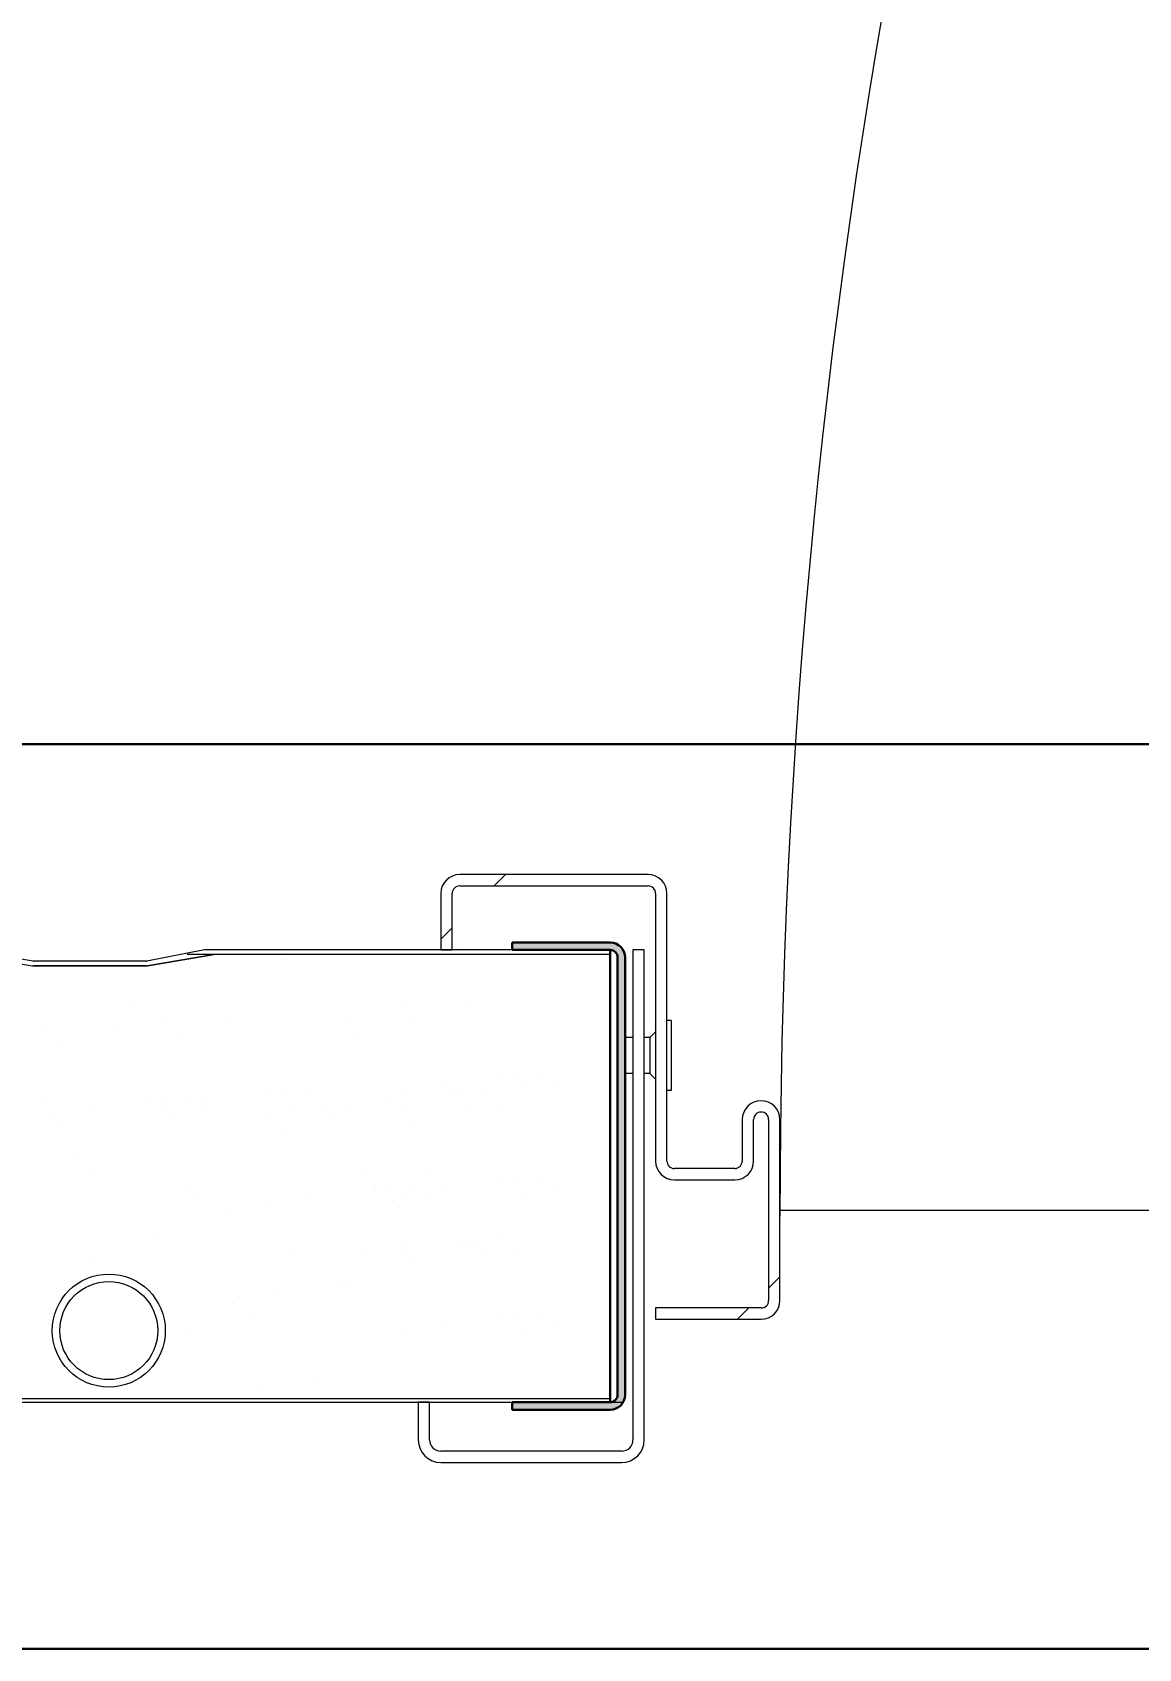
# Model space of a CAD drawing. Header units: millimetres. Extents: x 17886 to 18265, y -8727 to -7321.
# Drawn here: x 17994.095 to 17995.563, y -7631.808 to -7629.663 of the extents above; entities that cross this region are included whole.
import ezdxf

# ---------------------------------------------------------------- set-up
doc = ezdxf.new("R2010")
doc.units = ezdxf.units.MM
doc.linetypes.add('ACAD_ISO07W100', pattern=[3, 0, -3])
for name, color, linetype, lineweight in [('CRTANJE', 4, 'Continuous', 30), ('SRAFURE', 3, 'Continuous', 18), ('TANKE', 7, 'Continuous', 15), ('Visible Edges(ISO)', 7, 'Continuous', 20)]:
    doc.layers.add(name, color=color, linetype=linetype, lineweight=lineweight)
doc.layers.add('Hatch', color=7, linetype='Continuous', lineweight=9, true_color=0x1e1e47)
doc.styles.add('TEHNO', font='tehno_98.shx', dxfattribs={"width": 0.6})
doc.dimstyles.new('ISO-25-Dušan', dxfattribs={"dimscale": 50, "dimtxt": 3.5, "dimasz": 3, "dimexe": 1.25, "dimexo": 1.25, "dimgap": 0.7, "dimtad": 1, "dimdec": 0, "dimtxsty": 'TEHNO', "dimcen": 2.5, "dimclrd": 191, "dimclre": 191, "dimclrt": 254, "dimadec": 0, "dimazin": 0, "dimtfac": 1, "dimtdec": 0, "dimtmove": 0, "dimatfit": 3, "dimfxl": 1, "dimarcsym": 0})

# ---------------------------------------------------------------- blocks, each defined once
blk = doc.blocks.new('ENERGOINVEST KROV')
at = {"layer": 'Visible Edges(ISO)', "color": 7, "linetype": 'ACAD_ISO07W100'}
blk.add_line((262984.7631551039, 136547.9555687453), (260563.7631551029, 136547.9555687453), dxfattribs=at)
blk = doc.blocks.new('*D222')
at = {"layer": 'Defpoints', "color": 0, "transparency": 16777216}
for p in [(18016.88668431942, -7626.276160093398), (17992.53668431942, -7630.677676308499), (18016.88668431942, -7630.677675567081)]:
    blk.add_point(p, dxfattribs=at)
at = {"layer": 'TANKE', "color": 4, "lineweight": -2, "transparency": 16777216}
for p, q in [((17992.53668431942, -7630.577676308499), (17992.53668431942, -7625.476160093398)), ((18016.88668431942, -7630.57767556708), (18016.88668431942, -7625.476160093398)), ((17993.78668431942, -7626.276160093398), (18015.63668431942, -7626.276160093398))]:
    blk.add_line(p, q, dxfattribs=at)
at = {"layer": 'TANKE', "color": 4, "transparency": 16777216}
for points in [[(17993.78668431942, -7626.067826760065), (17993.78668431942, -7626.484493426731), (17992.53668431942, -7626.276160093398)], [(18015.63668431942, -7626.067826760065), (18015.63668431942, -7626.484493426731), (18016.88668431942, -7626.276160093398)]]:
    blk.add_solid(points, dxfattribs=at)
at = {"layer": 'TANKE', "color": 1, "transparency": 16777216, "insert": (18006.62011725401, -7625.242826760064), "char_height": 1.4, "attachment_point": 5, "style": 'TEHNO'}
blk.add_mtext('243,5cm', dxfattribs=at)
blk = doc.blocks.new('*D223')
at = {"layer": 'Defpoints', "color": 0, "transparency": 16777216}
for p in [(17992.53668431942, -7625.113818205139), (17992.38668431944, -7630.677676308499), (17992.53668431942, -7630.677676308499)]:
    blk.add_point(p, dxfattribs=at)
at = {"layer": 'TANKE', "color": 4, "lineweight": -2, "transparency": 16777216}
for p, q in [((17992.38668431944, -7630.577676308499), (17992.38668431944, -7624.313818205139)), ((17992.53668431942, -7630.577676308499), (17992.53668431942, -7624.313818205139)), ((17991.13668431944, -7625.113818205139), (17989.88668431944, -7625.113818205139)), ((17992.38668431944, -7625.113818205139), (17992.53668431942, -7625.113818205139)), ((17993.78668431942, -7625.113818205139), (17995.03668431942, -7625.113818205139))]:
    blk.add_line(p, q, dxfattribs=at)
at = {"layer": 'TANKE', "color": 4, "transparency": 16777216}
for points in [[(17991.13668431944, -7624.905484871806), (17991.13668431944, -7625.322151538472), (17992.38668431944, -7625.113818205139)], [(17993.78668431942, -7624.905484871806), (17993.78668431942, -7625.322151538472), (17992.53668431942, -7625.113818205139)]]:
    blk.add_solid(points, dxfattribs=at)
at = {"layer": 'TANKE', "color": 1, "transparency": 16777216, "insert": (17992.46168431943, -7624.080484871805), "char_height": 1.4, "attachment_point": 5, "style": 'TEHNO'}
blk.add_mtext('1,5cm', dxfattribs=at)
blk = doc.blocks.new('*D225')
at = {"layer": 'Defpoints', "color": 0, "transparency": 16777216}
for p in [(18016.88668431943, -7622.774643878299), (17968.03668431942, -7630.677675567081), (18016.88668431943, -7630.677676308499)]:
    blk.add_point(p, dxfattribs=at)
at = {"layer": 'TANKE', "color": 4, "lineweight": -2, "transparency": 16777216}
for p, q in [((17968.03668431942, -7630.57767556708), (17968.03668431942, -7621.974643878299)), ((18016.88668431943, -7630.577676308499), (18016.88668431943, -7621.974643878299)), ((17969.28668431942, -7622.774643878299), (18015.63668431943, -7622.774643878299))]:
    blk.add_line(p, q, dxfattribs=at)
at = {"layer": 'TANKE', "color": 4, "transparency": 16777216}
for points in [[(17969.28668431942, -7622.566310544966), (17969.28668431942, -7622.982977211632), (17968.03668431942, -7622.774643878299)], [(18015.63668431943, -7622.566310544966), (18015.63668431943, -7622.982977211632), (18016.88668431943, -7622.774643878299)]]:
    blk.add_solid(points, dxfattribs=at)
at = {"layer": 'TANKE', "color": 1, "transparency": 16777216, "insert": (17992.46168431942, -7621.741310544965), "char_height": 1.4, "attachment_point": 5, "style": 'TEHNO'}
blk.add_mtext('488,5cm', dxfattribs=at)
blk = doc.blocks.new('M_U-profil za vrata_prejsek')
at = {"layer": 'CRTANJE'}
blk.add_hatch(color=256, dxfattribs=at).paths.add_polyline_path([(0, 0), (-1, 0), (-1, -13, 0.4142135623730951), (0.9999999999999996, -15), (59, -15, 0.4142135623730951), (61, -13), (61, 0), (60, 1.455191522836685e-11), (60, -13, -0.4142135623730951), (59, -14), (1.000000000014552, -13.99999999998545, -0.4142135623730952), (1.455191522836685e-11, -12.99999999998545)])
for p, q in [((-1, 0), (-1, -13)), ((-1, 0), (0, 0)), ((0, 0), (1.455191522836685e-11, -12.99999999998545)), ((60, -13), (60, 0)), ((60, 1.455191522836685e-11), (61, 0)), ((61, -13), (61, 0)), ((1.000000000014552, -13.99999999998545), (59, -14)), ((1, -15), (59, -15))]:
    blk.add_line(p, q, dxfattribs=at)
for centre, radius, start, end in [((1, -13), 2, 180, 270), ((1.000000000014552, -12.99999999998545), 1, 180, 270), ((59, -13), 2, 270, 0), ((59, -13), 1, 270, 0)]:
    blk.add_arc(centre, radius, start, end, dxfattribs=at)
blk = doc.blocks.new('M_STOK I RAM 1000 ZA PU60')
at = {"layer": 'Hatch'}
h = blk.add_hatch(dxfattribs=at)
h.set_pattern_fill('ANSI31', scale=508, style=0)
h.set_pattern_definition([(45, (-3797.409516968357, -2304.988789399489), (-44.90128060534577, 44.90128060534578), [])])
edge = h.paths.add_edge_path()
edge.add_ellipse((2.5, 7.499999999985448), major_axis=(-1.000000000000003, -4.482525461924083e-14), ratio=1, start_angle=270.0000000000015, end_angle=360)
edge.add_line((1.5, 7.499999999985448), (1.5, -1.455191522836685e-11))
edge.add_line((1.5, -1.455191522836685e-11), (0, -1.455191522836685e-11))
edge.add_line((0, -1.455191522836685e-11), (0, 7.499999999985448))
edge.add_ellipse((2.5, 7.499999999985448), major_axis=(-1.162958618294855e-13, 2.500000000000009), ratio=1, start_angle=2.3419488570652902e-11, end_angle=89.99999999999977, ccw=False)
edge.add_line((2.499999999985448, 9.999999999985448), (27.49999999998545, 9.999999999985448))
edge.add_ellipse((27.5, 7.499999999985448), major_axis=(2.499999999999995, 1.074834665715228e-13), ratio=1, start_angle=8.185452315956354e-12, end_angle=90.0000000000008, ccw=False)
edge.add_line((29.99999999998545, 7.499999999985448), (29.99999999998545, -28.00000000001455))
edge.add_ellipse((31, -28.00000000001455), major_axis=(4.259093078218263e-14, -1.000000000000002), ratio=1, start_angle=270.0000000000002, end_angle=359.9999999998429)
edge.add_line((31, -29.00000000001455), (39, -29.00000000001455))
edge.add_ellipse((39, -28.00000000001455), major_axis=(1.000000000000001, 4.601874437071278e-14), ratio=1, start_angle=270.0000000000014, end_angle=360.0000000000039)
edge.add_line((40, -28.00000000001455), (40, -22.50000000001455))
edge.add_ellipse((42.5, -22.50000000001455), major_axis=(2.5, 1.120284420785823e-13), ratio=1, start_angle=3.0127011996228248e-12, end_angle=180, ccw=False)
edge.add_line((45, -22.50000000001455), (45, -46.50000000001455))
edge.add_ellipse((42.5, -46.50000000001455), major_axis=(1.162958618294853e-13, -2.500000000000004), ratio=1, start_angle=2.2168933355715126e-12, end_angle=89.9999999999996, ccw=False)
edge.add_line((42.5, -49.00000000001455), (28.5, -49.00000000001455))
edge.add_line((28.5, -49.00000000001455), (28.5, -47.50000000001455))
edge.add_line((28.5, -47.50000000001455), (42.5, -47.50000000001455))
edge.add_ellipse((42.5, -46.50000000001455), major_axis=(1.000000000000001, 3.815003868368197e-14), ratio=1, start_angle=270.0000000000019, end_angle=360.0000000000169)
edge.add_line((43.5, -46.50000000001455), (43.5, -22.50000000001455))
edge.add_ellipse((42.5, -22.50000000001455), major_axis=(-1.000000000000001, -4.039824030854792e-14), ratio=1, start_angle=179.9999999999999, end_angle=359.9999999999716)
edge.add_line((41.5, -22.50000000001455), (41.5, -28.00000000001455))
edge.add_ellipse((39, -28.00000000001455), major_axis=(1.075875499800817e-13, -2.500000000000003), ratio=1, start_angle=7.275957614183426e-12, end_angle=90.00000000000011, ccw=False)
edge.add_line((39, -30.50000000001455), (31, -30.50000000001455))
edge.add_ellipse((31, -28.00000000001455), major_axis=(-2.5, -1.104671909502031e-13), ratio=1, start_angle=8.185452315956354e-12, end_angle=90.00000000000068, ccw=False)
edge.add_line((28.5, -28.00000000001455), (28.5, 7.499999999985448))
edge.add_ellipse((27.5, 7.499999999985448), major_axis=(-4.923839114212574e-14, 1.000000000000001), ratio=1, start_angle=270, end_angle=359.9999999999972)
edge.add_line((27.5, 8.499999999985448), (2.5, 8.499999999985448))
at = {"layer": 'Visible Edges(ISO)', "color": 7}
for p, q in [((27.49999999998545, 9.999999999985448), (2.499999999985448, 9.999999999985448)), ((0, 7.499999999985448), (0, -1.455191522836685e-11)), ((1.499999999985448, -1.455191522836685e-11), (1.499999999985448, 7.499999999985448)), ((2.5, 8.499999999985448), (27.49999999998545, 8.499999999985448)), ((28.49999999998545, 7.499999999985448), (28.49999999998545, -28)), ((29.99999999998545, -28), (29.99999999998545, 7.499999999985448)), ((0, -1.455191522836685e-11), (1.5, -1.455191522836685e-11)), ((27.00000000001455, -0.001518841658253223), (25.50000000001455, -0.001518841658253223)), ((25.50000000001455, -0.001518841658253223), (25.50000000001455, -65.00151884165825)), ((27.00000000001455, -65.00151884165825), (27.00000000001455, -0.001518841658253223)), ((30.54999999997381, -9.349999999991269), (29.9999999999709, -9.349999999991269)), ((30.54999999997381, -9.349999999991269), (30.54999999997381, -18.64999999997963)), ((25.5000000000291, -11.59999999999127), (24.46000000002095, -11.59999999999127)), ((27.7499999999709, -11.59999999999127), (27.0000000000291, -11.59999999999127)), ((27.7499999999709, -11.59999999999127), (28.5, -10.84999999996217)), ((27.7499999999709, -11.59999999999127), (27.7499999999709, -16.39999999997963)), ((25.5000000000291, -16.39999999997963), (24.46000000002095, -16.39999999997963)), ((27.7499999999709, -16.39999999997963), (27.0000000000291, -16.39999999997963)), ((27.7499999999709, -16.39999999997963), (28.5, -17.15000000000873)), ((30.54999999997381, -18.64999999997963), (29.9999999999709, -18.64999999997963)), ((39.99999999998545, -22.5), (39.99999999998545, -28)), ((41.49999999998545, -28), (41.49999999998545, -22.5)), ((43.49999999998545, -22.5), (43.49999999998545, -46.5)), ((44.99999999998545, -46.5), (44.99999999998545, -22.5)), ((38.99999999998545, -29), (30.99999999998545, -29)), ((30.99999999998545, -30.5), (38.99999999998545, -30.5)), ((42.49999999998545, -47.5), (28.5, -47.5)), ((28.5, -47.5), (28.5, -49)), ((28.5, -49), (42.49999999998545, -49)), ((-1.499999999985448, -60.00151884165825), (-2.999999999985448, -60.00151884165825)), ((-2.999999999985448, -60.00151884165825), (-2.999999999985448, -65.00151884165825)), ((-1.499999999985448, -65.00151884165825), (-1.499999999985448, -60.00151884165825)), ((24.00000000001455, -66.50151884165825), (1.455191522836685e-11, -66.50151884165825)), ((1.455191522836685e-11, -68.00151884165825), (24.00000000001455, -68.00151884165825))]:
    blk.add_line(p, q, dxfattribs=at)
for centre, radius, start, end in [((2.5, 7.499999999985448), 2.499999999999747, 90, 180), ((27.49999999998545, 7.499999999985448), 2.499999999999734, 0, 90), ((2.5, 7.499999999985448), 0.9999999999998984, 90, 180), ((27.49999999998545, 7.499999999985448), 0.9999999999998961, 0, 90), ((42.49999999998545, -22.5), 2.499999999999738, 0, 180), ((42.49999999998545, -22.5), 0.9999999999998961, 0, 180), ((30.99999999998545, -28), 2.499999999999738, 180, 270), ((30.99999999998545, -28), 0.9999999999998967, 180, 270), ((38.99999999998545, -28), 2.49999999999974, 270, 0), ((38.99999999998545, -28), 0.9999999999998961, 270, 0), ((42.49999999998545, -46.5), 0.9999999999998961, 270, 0), ((42.49999999998545, -46.5), 2.499999999999743, 270, 0), ((1.455191522836685e-11, -65.00151884165825), 2.999999999999908, 180, 270), ((1.455191522836685e-11, -65.00151884165825), 1.499999999999954, 180, 270), ((24.00000000001455, -65.00151884165825), 2.999999999999909, 270, 0), ((24.00000000001455, -65.00151884165825), 1.499999999999956, 270, 0)]:
    blk.add_arc(centre, radius, start, end, dxfattribs=at)

msp = doc.modelspace()

# ---------------------------------------------------------------- linework, layer by layer
at = {"layer": 'CRTANJE', "color": 7, "lineweight": 30}
for p, q in [((18016.23854706051, -7630.607676308498), (17993.62052634116, -7630.607676308499)), ((17994.05668431942, -7631.807676308498), (18015.36668431943, -7631.807676308498))]:
    msp.add_line(p, q, dxfattribs=at)
at = {"layer": 'CRTANJE', "lineweight": 9}
for p, q in [((17994.09556864382, -7630.895625048884), (17994.00703810005, -7630.880869958254)), ((17994.32323497899, -7630.880691496923), (17994.2465487571, -7630.895624886843)), ((17994.86128431942, -7630.880691496923), (17994.32323497899, -7630.880691496923)), ((17994.00605170612, -7630.886788321797), (17994.0945822499, -7630.901543412426)), ((17994.24556432028, -7630.90170668534), (17994.09655161293, -7630.90170668534)), ((17994.24556139142, -7630.89570668534), (17994.09655503774, -7630.89570668534)), ((17994.09655503774, -7630.90170668534), (17994.24556139142, -7630.90170668534)), ((17994.24753612277, -7630.901543088346), (17994.33606523917, -7630.88677329542)), ((17994.33606816803, -7630.88677329542), (17994.24753905163, -7630.901543088346)), ((17994.86128431942, -7630.886691496922), (17994.30009487789, -7630.886691496923)), ((17993.65605846256, -7631.475706685341), (17994.86128431942, -7631.475706685339)), ((17993.65605846256, -7631.480706685339), (17994.87860482749, -7631.480706685339))]:
    msp.add_line(p, q, dxfattribs=at)
at = {"layer": 'CRTANJE'}
msp.add_line((17994.86128431942, -7631.480706685338), (17994.86128431942, -7630.880706685339), dxfattribs=at)
at = {"layer": 'CRTANJE', "lineweight": 20}
msp.add_line((17995.08668431942, -7631.225691496923), (18004.42668431942, -7631.225691496923), dxfattribs=at)
at = {"layer": 'CRTANJE', "color": 252, "lineweight": 13}
for radius in [0.07500000000000001, 0.06500000000000002]:
    msp.add_circle((17994.19605846256, -7631.385706685341), radius, dxfattribs=at)
at = {"layer": 'CRTANJE', "color": 7, "lineweight": 20}
msp.add_arc((18004.42668431942, -7631.225694936068), 9.340003439143812, 90, 180.0491687750857, dxfattribs=at)
at = {"layer": 'CRTANJE', "lineweight": 9}
for centre, radius, start, end in [((17994.6622784617, -7630.892691496922), 0.01199999999999268, 90, 99.47172986487263), ((17994.09655161293, -7630.889706685341), 0.01200000000000177, 260.5376777907773, 270), ((17994.09655503774, -7630.889706685341), 0.0119999999999946, 260.5376777907773, 270), ((17994.09655503774, -7630.889706685341), 0.005999999999998363, 260.5376777907773, 270), ((17994.24556139142, -7630.889706685341), 0.005999999999996867, 270, 279.4717298648725), ((17994.24556139142, -7630.889706685341), 0.0120000000000045, 270, 279.4717298648725), ((17994.24556432028, -7630.889706685341), 0.012000000000003, 270, 279.4717298648725), ((17994.6622784617, -7630.892691496922), 0.006000000000003365, 90, 99.47172986487263), ((17994.66228139056, -7630.892691496922), 0.005999999999998029, 90, 99.47172986487263)]:
    msp.add_arc(centre, radius, start, end, dxfattribs=at)
at = {"layer": 'SRAFURE'}
for p, q in [((17994.42813817095, -7630.89278759198), (17994.42813817095, -7630.89278759198)), ((17994.23058541539, -7630.948519755189), (17994.23058541539, -7630.948519755189)), ((17994.58330293906, -7630.950535230781), (17994.58330293906, -7630.950535230781)), ((17994.58330293906, -7630.950535230781), (17994.58330293906, -7630.950535230781)), ((17994.66864443052, -7630.950604414485), (17994.66864443052, -7630.950604414485)), ((17994.66864443052, -7630.950604414485), (17994.66864443052, -7630.950604414485)), ((17994.11520965861, -7630.98409505525), (17994.11520965861, -7630.98409505525)), ((17994.20055115006, -7630.984164238955), (17994.20055115006, -7630.984164238955)), ((17994.27342970084, -7630.975814575293), (17994.27342970084, -7630.975814575293)), ((17994.3587711923, -7630.975883758998), (17994.3587711923, -7630.975883758998)), ((17994.51103992904, -7630.975814575293), (17994.51103992904, -7630.975814575293)), ((17994.59638142049, -7630.975883758998), (17994.59638142049, -7630.975883758998)), ((17994.60098342023, -7630.972653521485), (17994.60098342023, -7630.972653521485)), ((17994.60098342023, -7630.972653521485), (17994.60098342023, -7630.972653521485)), ((17994.13289013978, -7631.006213345954), (17994.13289013978, -7631.006213345954)), ((17994.29111018201, -7630.997932865998), (17994.29111018201, -7630.997932865998)), ((17994.52872041021, -7630.997932865998), (17994.52872041021, -7630.997932865998)), ((17994.71928357371, -7631.047510888407), (17994.71928357371, -7631.047510888407)), ((17994.71928357371, -7631.047510888407), (17994.71928357371, -7631.047510888407)), ((17994.73754236667, -7631.048796583155), (17994.73754236667, -7631.048796583155)), ((17994.73754236667, -7631.048796583155), (17994.73754236667, -7631.048796583155)), ((17994.76976939003, -7631.043268367362), (17994.76976939003, -7631.043268367362)), ((17994.76976939003, -7631.043268367362), (17994.76976939003, -7631.043268367362)), ((17994.11127218035, -7631.074650801539), (17994.11127218035, -7631.074650801539)), ((17994.40941033548, -7631.07279023292), (17994.40941033548, -7631.07279023292)), ((17994.42766912845, -7631.074075927668), (17994.42766912845, -7631.074075927668)), ((17994.45989615181, -7631.068547711875), (17994.45989615181, -7631.068547711875)), ((17994.58380065051, -7631.065347553626), (17994.58380065051, -7631.065347553626)), ((17994.58380065051, -7631.065347553626), (17994.58380065051, -7631.065347553626)), ((17994.63668431942, -7631.058385286534), (17994.63668431942, -7631.058385286534)), ((17994.63668431942, -7631.058385286534), (17994.63668431942, -7631.058385286534)), ((17994.64702056368, -7631.07279023292), (17994.64702056368, -7631.07279023292)), ((17994.66527935665, -7631.074075927668), (17994.66527935665, -7631.074075927668)), ((17994.69750638001, -7631.068547711875), (17994.69750638001, -7631.068547711875)), ((17994.74441153435, -7631.063273542399), (17994.74441153435, -7631.063273542399)), ((17994.74441153435, -7631.063273542399), (17994.74441153435, -7631.063273542399)), ((17994.78849623439, -7631.060428358635), (17994.78849623439, -7631.060428358635)), ((17994.78849623439, -7631.060428358635), (17994.78849623439, -7631.060428358635)), ((17994.16859103896, -7631.091945111003), (17994.16859103896, -7631.091945111003)), ((17994.16859103896, -7631.091945111003), (17994.16859103896, -7631.091945111003)), ((17994.25119029326, -7631.081070712877), (17994.25119029326, -7631.081070712877)), ((17994.26944908622, -7631.082356407625), (17994.26944908622, -7631.082356407625)), ((17994.27392741229, -7631.090626898139), (17994.27392741229, -7631.090626898139)), ((17994.2763182539, -7631.096833366868), (17994.2763182539, -7631.096833366868)), ((17994.30167610958, -7631.076828191831), (17994.30167610958, -7631.076828191831)), ((17994.32040295394, -7631.093988183105), (17994.32040295394, -7631.093988183105)), ((17994.3268110812, -7631.083664631046), (17994.3268110812, -7631.083664631046)), ((17994.43453829613, -7631.088552886911), (17994.43453829613, -7631.088552886911)), ((17994.47862299617, -7631.085707703148), (17994.47862299617, -7631.085707703148)), ((17994.51153764049, -7631.090626898139), (17994.51153764049, -7631.090626898139)), ((17994.56442130939, -7631.083664631046), (17994.56442130939, -7631.083664631046)), ((17994.58330293906, -7631.090535230781), (17994.58330293906, -7631.090535230781)), ((17994.66864443052, -7631.090604414486), (17994.66864443052, -7631.090604414486)), ((17994.67214852433, -7631.088552886911), (17994.67214852433, -7631.088552886911)), ((17994.71623322436, -7631.085707703148), (17994.71623322436, -7631.085707703148)), ((17994.11570737006, -7631.098907378096), (17994.11570737006, -7631.098907378096)), ((17994.13592621914, -7631.108795099887), (17994.13592621914, -7631.108795099887)), ((17994.41103992904, -7631.100535230781), (17994.41103992904, -7631.100535230781)), ((17994.49638142049, -7631.100604414486), (17994.49638142049, -7631.100604414486)), ((17994.60098342023, -7631.112653521485), (17994.60098342023, -7631.112653521485)), ((17994.42872041021, -7631.122653521486), (17994.42872041021, -7631.122653521486)), ((17994.15447357082, -7631.157719441178), (17994.15447357082, -7631.157719441178)), ((17994.17320041518, -7631.174879432451), (17994.17320041518, -7631.174879432451)), ((17994.53103992904, -7631.170535230781), (17994.53103992904, -7631.170535230781)), ((17994.61638142049, -7631.170604414486), (17994.61638142049, -7631.170604414486)), ((17994.76976939003, -7631.183268367362), (17994.76976939003, -7631.183268367362)), ((17994.29751030719, -7631.19369816093), (17994.29751030719, -7631.19369816093)), ((17994.31264032196, -7631.202936456029), (17994.31264032196, -7631.202936456029)), ((17994.54702056368, -7631.197510888407), (17994.54702056368, -7631.197510888407)), ((17994.54872041021, -7631.192653521485), (17994.54872041021, -7631.192653521485)), ((17994.56527935665, -7631.198796583155), (17994.56527935665, -7631.198796583155)), ((17994.59750638001, -7631.193268367362), (17994.59750638001, -7631.193268367362)), ((17994.63668431942, -7631.198385286533), (17994.63668431942, -7631.198385286533)), ((17994.71928357371, -7631.187510888408), (17994.71928357371, -7631.187510888408)), ((17994.73754236667, -7631.188796583155), (17994.73754236667, -7631.188796583155)), ((17994.74441153435, -7631.203273542399), (17994.74441153435, -7631.203273542399)), ((17994.78849623439, -7631.200428358636), (17994.78849623439, -7631.200428358636)), ((17994.41153764049, -7631.215347553626), (17994.41153764049, -7631.215347553626)), ((17994.46442130939, -7631.208385286533), (17994.46442130939, -7631.208385286533)), ((17994.57214852433, -7631.213273542399), (17994.57214852433, -7631.213273542399)), ((17994.58380065051, -7631.205347553627), (17994.58380065051, -7631.205347553627)), ((17994.61623322437, -7631.210428358635), (17994.61623322437, -7631.210428358635)), ((17994.3554846074, -7631.230231276132), (17994.3554846074, -7631.230231276132)), ((17994.26159112054, -7631.255874591262), (17994.26159112054, -7631.255874591262)), ((17994.66702056368, -7631.267510888408), (17994.66702056368, -7631.267510888408)), ((17994.68527935665, -7631.268796583155), (17994.68527935665, -7631.268796583155)), ((17994.71750638001, -7631.263268367362), (17994.71750638001, -7631.263268367362)), ((17994.17499116415, -7631.287710405934), (17994.17499116415, -7631.287710405934)), ((17994.44093842131, -7631.284318181843), (17994.44093842131, -7631.284318181843)), ((17994.53153764049, -7631.285347553627), (17994.53153764049, -7631.285347553627)), ((17994.58330293906, -7631.27053523078), (17994.58330293906, -7631.27053523078)), ((17994.58330293906, -7631.27053523078), (17994.58330293906, -7631.27053523078)), ((17994.58442130939, -7631.278385286533), (17994.58442130939, -7631.278385286533)), ((17994.66864443052, -7631.270604414485), (17994.66864443052, -7631.270604414485)), ((17994.66864443052, -7631.270604414485), (17994.66864443052, -7631.270604414485)), ((17994.69214852433, -7631.283273542399), (17994.69214852433, -7631.283273542399)), ((17994.73623322436, -7631.280428358636), (17994.73623322436, -7631.280428358636)), ((17994.60098342023, -7631.292653521486), (17994.60098342023, -7631.292653521486)), ((17994.60098342023, -7631.292653521486), (17994.60098342023, -7631.292653521486)), ((17994.50308513857, -7631.323515406181), (17994.50308513857, -7631.323515406181)), ((17994.50972403502, -7631.328492628507), (17994.50972403502, -7631.328492628507)), ((17994.36271608005, -7631.348538544138), (17994.36271608005, -7631.348538544138)), ((17994.36760221537, -7631.3413520714), (17994.36760221537, -7631.3413520714)), ((17994.42048588428, -7631.334389804307), (17994.42048588428, -7631.334389804307)), ((17994.3814429244, -7631.365698535411), (17994.3814429244, -7631.365698535411)), ((17994.71928357371, -7631.367510888407), (17994.71928357371, -7631.367510888407)), ((17994.71928357371, -7631.367510888407), (17994.71928357371, -7631.367510888407)), ((17994.73754236667, -7631.368796583155), (17994.73754236667, -7631.368796583155)), ((17994.73754236667, -7631.368796583155), (17994.73754236667, -7631.368796583155)), ((17994.76976939003, -7631.363268367362), (17994.76976939003, -7631.363268367362)), ((17994.76976939003, -7631.363268367362), (17994.76976939003, -7631.363268367362)), ((17994.30391043238, -7631.389463455862), (17994.30391043238, -7631.389463455862)), ((17994.58380065051, -7631.385347553626), (17994.58380065051, -7631.385347553626)), ((17994.58380065051, -7631.385347553626), (17994.58380065051, -7631.385347553626)), ((17994.63668431942, -7631.378385286534), (17994.63668431942, -7631.378385286534)), ((17994.63668431942, -7631.378385286534), (17994.63668431942, -7631.378385286534)), ((17994.74441153435, -7631.383273542398), (17994.74441153435, -7631.383273542398)), ((17994.74441153435, -7631.383273542398), (17994.74441153435, -7631.383273542398)), ((17994.78849623439, -7631.380428358635), (17994.78849623439, -7631.380428358635)), ((17994.78849623439, -7631.380428358635), (17994.78849623439, -7631.380428358635)), ((17994.39469522852, -7631.457353156867), (17994.39469522852, -7631.457353156867)), ((17994.46983362976, -7631.446693694222), (17994.46983362976, -7631.446693694222))]:
    msp.add_line(p, q, dxfattribs=at)

# ---------------------------------------------------------------- block references
at = {"layer": 'CRTANJE', "lineweight": 50, "xscale": 0.01, "yscale": 0.01, "zscale": 0.01}
msp.add_blockref('ENERGOINVEST KROV', (15386.96905276839, -8996.087231995953), dxfattribs=at)
at = {"layer": 'CRTANJE', "xscale": 0.01, "yscale": 0.01, "zscale": 0.01}
msp.add_blockref('M_STOK I RAM 1000 ZA PU60', (17994.63668431942, -7630.880691496922), dxfattribs=at)
at = {"layer": 'CRTANJE', "xscale": 0.01, "yscale": 0.01, "zscale": 0.01, "rotation": 90}
msp.add_blockref('M_U-profil za vrata_prejsek', (17994.73128431942, -7631.480706685339), dxfattribs=at)

# ---------------------------------------------------------------- dimensions: what is measured, and where the dimension line sits
at = {"layer": 'TANKE'}
for base, p1, p2, picture, middle in [((18016.88668431943, -7622.774643878299), (17968.03668431942, -7630.677675567081), (18016.88668431943, -7630.677676308499), '*D225', (17992.46168431942, -7622.774643878299)), ((17992.53668431942, -7625.113818205139), (17992.38668431944, -7630.677676308499), (17992.53668431942, -7630.677676308499), '*D223', (17992.46168431943, -7625.113818205139)), ((18016.88668431942, -7626.276160093398), (17992.53668431942, -7630.677676308499), (18016.88668431942, -7630.677675567081), '*D222', (18006.62011725401, -7626.276160093398))]:
    dim = msp.add_linear_dim(base=base, p1=p1, p2=p2, angle=180, dimstyle='ISO-25-Dušan', override={"dimscale": 1, "dimtxt": 1.4, "dimasz": 1.25, "dimexe": 0.8, "dimexo": 0.1, "dimgap": 0.2, "dimdec": 2, "dimlfac": 10, "dimpost": 'cm', "dimsah": 1, "dimclrd": 4, "dimclre": 4, "dimclrt": 1}, dxfattribs=at)
    dim.commit()
    dim.dimension.update_dxf_attribs({"geometry": picture, "text_midpoint": middle, "dimtype": 160})

doc.saveas('drawing.dxf')
